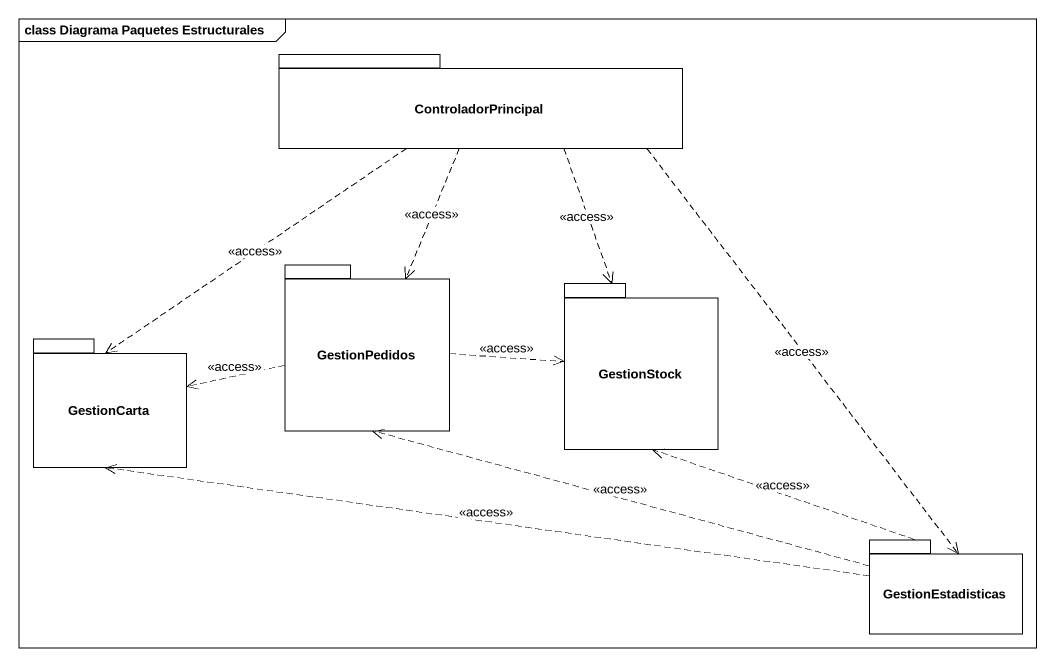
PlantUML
@startuml
mainframe class Diagrama Paquetes Estructurales
package ControladorPrincipal {
}
package GestionPedidos {
}
package GestionStock {
}
package GestionCarta {
}
package GestionEstadisticas {
}
ControladorPrincipal ..> GestionPedidos : <<access>>
ControladorPrincipal ..> GestionStock : <<access>>
ControladorPrincipal ..> GestionCarta : <<access>>
ControladorPrincipal ..> GestionEstadisticas : <<access>>
GestionPedidos .right.> GestionStock : <<access>>
GestionPedidos .left.> GestionCarta : <<access>>
GestionEstadisticas .left.> GestionPedidos : <<access>>
GestionEstadisticas .up.> GestionStock : <<access>>
GestionEstadisticas .left.> GestionCarta : <<access>>
@enduml
